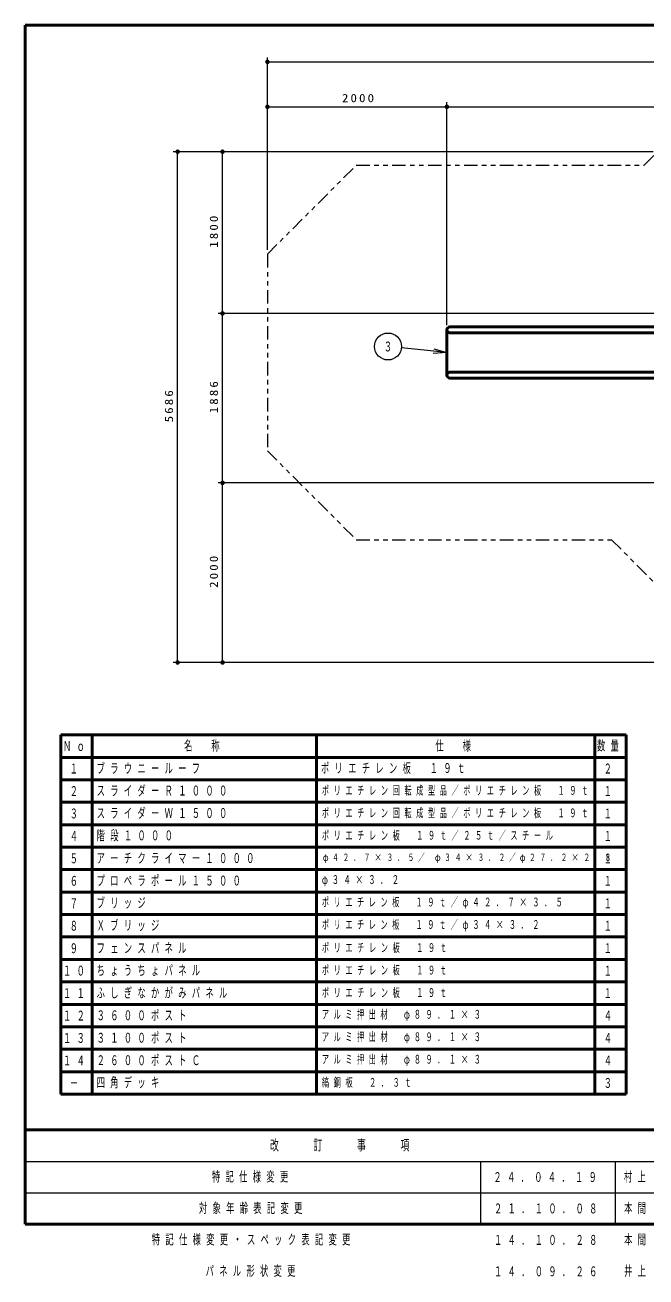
# Model space of a CAD drawing. Units: millimetres on the paper, scale 1:50. Extents: x -385 to 0, y -594 to 267.
# Drawn here: x -385 to -246.6, y -11.7 to 267 of the extents above; entities that cross this region are included whole.
import ezdxf
from ezdxf.enums import TextEntityAlignment as Align

# ---------------------------------------------------------------- set-up
doc = ezdxf.new("R2010")
doc.units = ezdxf.units.MM
doc.linetypes.add('USER3', pattern=[8, 3, -1, 1, -1, 1, -1])
doc.layers.add('LY_1', color=140, linetype='Continuous', lineweight=50)
doc.styles.add('ＭＳ ゴシック', font='')
doc.styles.get('ＭＳ ゴシック').set_extended_font_data('MS Gothic')

# ---------------------------------------------------------------- blocks, each defined once
blk = doc.blocks.new('filled_dot')
at = {"color": 0, "linetype": 'Continuous', "lineweight": -2, "const_width": 1.25}
blk.add_lwpolyline([(-0.625, 0, 1), (0.625, 0, 1)], format="xyb", close=True, dxfattribs=at)

msp = doc.modelspace()

# ---------------------------------------------------------------- linework, layer by layer
at = {"layer": 'LY_1', "color": 7}
for p, q in [((0, 267), (-385, 267)), ((-385, 267), (-385, 0)), ((-385, 21), (0, 21)), ((-385, 0), (0, 0))]:
    msp.add_line(p, q, dxfattribs=at)
at = {"layer": 'LY_1', "color": 7, "lineweight": 13}
for p, q in [((-330.985, 249.797), (-330.985, 259.797)), ((-330.985, 258.797), (-62.125, 258.797)), ((-330.985, 216.984), (-330.985, 249.797)), ((-330.985, 248.797), (-290.985, 248.797)), ((-290.985, 200.146), (-290.985, 249.797)), ((-290.985, 248.797), (-98.125, 248.797)), ((-341.985, 238.797), (-351.985, 238.797)), ((-350.985, 125.073), (-350.985, 238.797)), ((-245.013, 238.797), (-341.985, 238.797)), ((-340.985, 202.797), (-340.985, 238.797)), ((-228.806, 202.797), (-341.985, 202.797)), ((-340.985, 165.073), (-340.985, 202.797)), ((-290.985, 194.096), (-301.13, 195.127)), ((-290.985, 194.096), (-294.02, 193.902)), ((-290.985, 194.096), (-293.97, 194.4)), ((-293.919, 194.897), (-290.985, 194.096)), ((-109.266, 165.073), (-341.985, 165.073)), ((-340.985, 125.073), (-340.985, 165.073)), ((-341.985, 125.073), (-351.985, 125.073)), ((-126.104, 125.073), (-341.985, 125.073)), ((-385, 14), (-243.5, 14)), ((-283.5, 14), (-283.5, 0)), ((-253.5, 14), (-253.5, 0)), ((-385, 7), (-243.5, 7))]:
    msp.add_line(p, q, dxfattribs=at)
at = {"layer": 'LY_1', "color": 7, "linetype": 'USER3', "lineweight": 13}
for p, q in [((-247.014, 235.796), (-244.013, 238.797)), ((-330.985, 215.984), (-311.173, 235.796)), ((-311.173, 235.796), (-247.014, 235.796)), ((-330.985, 215.984), (-330.985, 172.209)), ((-330.985, 172.209), (-311.173, 152.396)), ((-311.173, 152.396), (-254.298, 152.396)), ((-254.298, 152.396), (-236.158, 134.256))]:
    msp.add_line(p, q, dxfattribs=at)
at = {"layer": 'LY_1'}
for p, q in [((-290.985, 199.146), (-290.985, 189.046)), ((-290.335, 199.796), (-229.085, 199.796)), ((-290.335, 198.496), (-229.085, 198.496)), ((-290.335, 189.696), (-229.085, 189.696)), ((-290.335, 188.396), (-229.085, 188.396)), ((-377.042, 108.958), (-251.042, 108.958)), ((-377.042, 28.958), (-377.042, 108.958)), ((-370.042, 28.958), (-370.042, 108.958)), ((-320.042, 28.958), (-320.042, 108.958)), ((-258.042, 28.958), (-258.042, 108.958)), ((-251.042, 28.958), (-251.042, 108.958)), ((-377.042, 103.958), (-251.042, 103.958)), ((-377.042, 98.958), (-251.042, 98.958)), ((-377.042, 93.958), (-251.042, 93.958)), ((-377.042, 88.958), (-251.042, 88.958)), ((-377.042, 83.958), (-251.042, 83.958)), ((-377.042, 78.958), (-251.042, 78.958)), ((-377.042, 73.958), (-251.042, 73.958)), ((-377.042, 68.958), (-251.042, 68.958)), ((-377.042, 63.958), (-251.042, 63.958)), ((-377.042, 58.958), (-251.042, 58.958)), ((-377.042, 53.958), (-251.042, 53.958)), ((-377.042, 48.958), (-251.042, 48.958)), ((-377.042, 43.958), (-251.042, 43.958)), ((-377.042, 38.958), (-251.042, 38.958)), ((-377.042, 33.958), (-251.042, 33.958)), ((-377.042, 28.958), (-251.042, 28.958))]:
    msp.add_line(p, q, dxfattribs=at)
at = {"layer": 'LY_1', "color": 7, "lineweight": 13}
msp.add_circle((-304.115, 195.43), 3, dxfattribs=at)
at = {"layer": 'LY_1'}
for centre, start, end in [((-290.335, 199.146), 90, 180), ((-290.335, 199.146), 180, 270), ((-290.335, 189.046), 90, 180), ((-290.335, 189.046), 180, 270)]:
    msp.add_arc(centre, 0.65, start, end, dxfattribs=at)

# ---------------------------------------------------------------- block references
at = {"layer": 'LY_1', "color": 7, "lineweight": 13, "xscale": 0.4, "yscale": 0.4}
for p in [(-330.985, 258.797), (-330.985, 248.797), (-290.985, 248.797)]:
    msp.add_blockref('filled_dot', p, dxfattribs=at)
for p, rotation in [((-290.985, 248.797), 180), ((-350.985, 238.797), 270), ((-340.985, 238.797), 270), ((-340.985, 202.797), 270), ((-340.985, 202.797), 90), ((-340.985, 165.073), 270), ((-340.985, 165.073), 90), ((-350.985, 125.073), 90), ((-340.985, 125.073), 90)]:
    msp.add_blockref('filled_dot', p, dxfattribs=dict(at, rotation=rotation))

# ---------------------------------------------------------------- texts
at = {"layer": 'LY_1', "color": 7, "style": 'ＭＳ ゴシック', "width": 0.6}
msp.add_text('３', height=2.199, dxfattribs=at).set_placement((-304.115, 195.43), align=Align.MIDDLE_CENTER)
for s, p in [('１', (-375.042, 101.458)), ('２', (-256.042, 101.458)), ('２', (-375.042, 96.458)), ('１', (-256.042, 96.458)), ('３', (-375.042, 91.458)), ('１', (-256.042, 91.458)), ('４', (-375.042, 86.458)), ('１', (-256.042, 86.458)), ('５', (-375.042, 81.458)), ('１', (-256.042, 81.458)), ('６', (-375.042, 76.458)), ('１', (-256.042, 76.458)), ('７', (-375.042, 71.458)), ('１', (-256.042, 71.458)), ('８', (-375.042, 66.458)), ('１', (-256.042, 66.458)), ('９', (-375.042, 61.458)), ('１', (-256.042, 61.458)), ('１', (-256.042, 56.458)), ('１', (-256.042, 51.458)), ('４', (-256.042, 46.458)), ('４', (-256.042, 41.458)), ('４', (-256.042, 36.458)), ('－', (-375.042, 31.458)), ('３', (-256.042, 31.458))]:
    msp.add_text(s, height=2.199, dxfattribs=at).set_placement(p, align=Align.MIDDLE_LEFT)
at = {"layer": 'LY_1', "color": 7, "style": 'ＭＳ ゴシック'}
for s, insert, char_height, attachment_point in [('\\T1.33;\\W1.15;2000', (-310.562, 249.797), 1.833, 8), ('\\T1.64;\\W0.6;Ｎｏ', (-376.542, 106.458), 2.199, 4), ('\\T1.64;\\W0.6;名\u3000称', (-349.542, 106.458), 2.199, 4), ('\\T1.64;\\W0.6;仕\u3000様', (-293.542, 106.458), 2.199, 4), ('\\T1.64;\\W0.6;数量', (-257.542, 106.458), 2.199, 4), ('\\T1.64;\\W0.6;ブラウニールーフ', (-369.042, 101.458), 2.199, 4), ('\\T1.64;\\W0.6;ポリエチレン板\u3000１９ｔ', (-319.042, 101.458), 2.199, 4), ('\\T1.64;\\W0.6;スライダーＲ１０００', (-369.042, 96.458), 2.199, 4), ('\\T1.64;\\W0.6;ポリエチレン回転成型品／ポリエチレン板\u3000１９ｔ', (-318.842, 96.458), 1.906, 4), ('\\T1.64;\\W0.6;スライダーＷ１５００', (-369.042, 91.458), 2.199, 4), ('\\T1.64;\\W0.6;ポリエチレン回転成型品／ポリエチレン板\u3000１９ｔ', (-318.842, 91.458), 1.906, 4), ('\\T1.64;\\W0.6;階段１０００', (-369.042, 86.458), 2.199, 4), ('\\T1.64;\\W0.6;ポリエチレン板\u3000１９ｔ／２５ｔ／スチール', (-318.842, 86.458), 1.906, 4), ('\\T1.64;\\W0.6;アーチクライマー１０００', (-369.042, 81.458), 2.199, 4), ('\\T1.6;\\W0.65;φ４２．７×３．５／\\~φ３４×３．２／φ２７．２×２．８', (-318.642, 81.458), 1.613, 4), ('\\T1.64;\\W0.6;プロペラポール１５００', (-369.042, 76.458), 2.199, 4), ('\\T1.63;\\W0.6;φ３４×３．２', (-318.842, 76.458), 1.906, 4), ('\\T1.64;\\W0.6;ブリッジ', (-369.042, 71.458), 2.199, 4), ('\\T1.63;\\W0.6;ポリエチレン板\u3000１９ｔ／φ４２．７×３．５', (-318.842, 71.458), 1.906, 4), ('\\T1.64;\\W0.6;Ｘブリッジ', (-369.042, 66.458), 2.199, 4), ('\\T1.63;\\W0.6;ポリエチレン板\u3000１９ｔ／φ３４×３．２', (-318.842, 66.458), 1.906, 4), ('\\T1.64;\\W0.6;フェンスパネル', (-369.042, 61.458), 2.199, 4), ('\\T1.64;\\W0.6;ポリエチレン板\u3000１９ｔ', (-318.842, 61.458), 1.906, 4), ('\\T1.64;\\W0.6;１０', (-376.542, 56.458), 2.199, 4), ('\\T1.64;\\W0.6;ちょうちょパネル', (-369.042, 56.458), 2.199, 4), ('\\T1.64;\\W0.6;ポリエチレン板\u3000１９ｔ', (-318.842, 56.458), 1.906, 4), ('\\T1.64;\\W0.6;ふしぎなかがみパネル', (-369.042, 51.458), 2.199, 4), ('\\T1.64;\\W0.6;１１', (-376.542, 51.458), 2.199, 4), ('\\T1.64;\\W0.6;ポリエチレン板\u3000１９ｔ', (-318.842, 51.458), 1.906, 4), ('\\T1.64;\\W0.6;１２', (-376.542, 46.458), 2.199, 4), ('\\T1.64;\\W0.6;３６００ポスト', (-369.042, 46.458), 2.199, 4), ('\\T1.63;\\W0.6;アルミ押出材\u3000φ８９．１×３', (-318.842, 46.458), 1.906, 4), ('\\T1.64;\\W0.6;１３', (-376.542, 41.458), 2.199, 4), ('\\T1.64;\\W0.6;３１００ポスト', (-369.042, 41.458), 2.199, 4), ('\\T1.63;\\W0.6;アルミ押出材\u3000φ８９．１×３', (-318.842, 41.458), 1.906, 4), ('\\T1.64;\\W0.6;１４', (-376.542, 36.458), 2.199, 4), ('\\T1.64;\\W0.6;２６００ポストＣ', (-369.042, 36.458), 2.199, 4), ('\\T1.63;\\W0.6;アルミ押出材\u3000φ８９．１×３', (-318.842, 36.458), 1.906, 4), ('\\T1.64;\\W0.6;四角デッキ', (-369.042, 31.458), 2.199, 4), ('\\T1.64;\\W0.6;縞鋼板\u3000２．３ｔ', (-318.842, 31.458), 1.906, 4), ('\\T1.64;\\W0.6;改\u3000\u3000訂\u3000\u3000事\u3000\u3000項', (-314.25, 17.5), 2.346, 5), ('\\T1.64;\\W0.6;特記仕様変更', (-334.25, 10.5), 2.199, 5), ('\\T1.64;\\W0.6;２４．０４．１９', (-268.5, 10.5), 2.199, 5), ('\\T1.64;\\W0.6;村上', (-248.5, 10.5), 2.199, 5), ('\\T1.64;\\W0.6;対象年齢表記変更', (-346.25, 3.5), 2.199, 4), ('\\T1.64;\\W0.6;２１．１０．０８', (-280.5, 3.5), 2.199, 4), ('\\T1.64;\\W0.6;本間', (-251.5, 3.5), 2.199, 4), ('\\T1.64;\\W0.6;特記仕様変更・スペック表記変更', (-356.75, -3.5), 2.199, 4), ('\\T1.64;\\W0.6;１４．１０．２８', (-280.5, -3.5), 2.199, 4), ('\\T1.64;\\W0.6;本間', (-251.5, -3.5), 2.199, 4), ('\\T1.64;\\W0.6;パネル形状変更', (-344.75, -10.5), 2.199, 4), ('\\T1.64;\\W0.6;１４．０９．２６', (-280.5, -10.5), 2.199, 4), ('\\T1.64;\\W0.6;井上', (-251.5, -10.5), 2.199, 4)]:
    msp.add_mtext(s, dxfattribs=dict(at, insert=insert, char_height=char_height, attachment_point=attachment_point))
at = {"layer": 'LY_1', "color": 7, "char_height": 1.833, "attachment_point": 8, "rotation": 90, "style": 'ＭＳ ゴシック'}
for s, insert in [('\\T1.33;\\W1.15;1800', (-341.985, 221.218)), ('\\T1.33;\\W1.15;1886', (-341.985, 184.363)), ('\\T1.33;\\W1.15;5686', (-351.985, 182.352)), ('\\T1.33;\\W1.15;2000', (-341.985, 145.496))]:
    msp.add_mtext(s, dxfattribs=dict(at, insert=insert))

doc.saveas('drawing.dxf')
